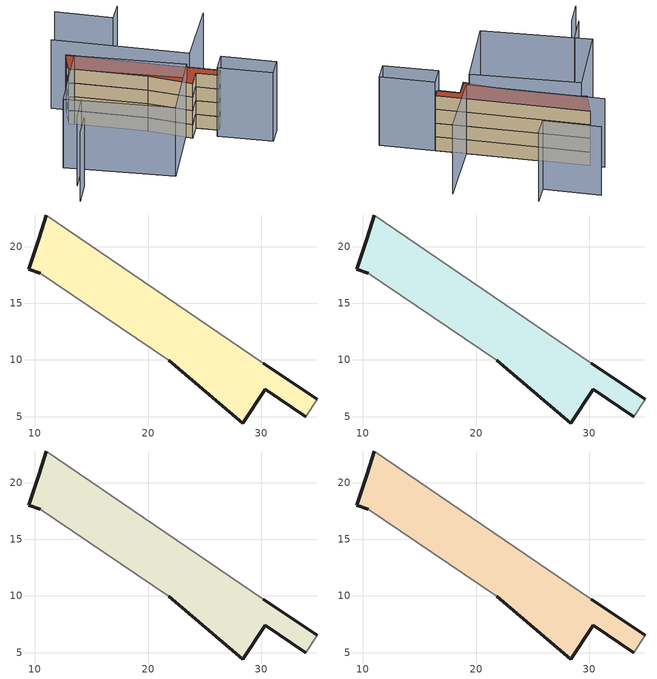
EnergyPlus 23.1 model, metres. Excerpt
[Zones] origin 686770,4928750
48478573da81f263_F0_whole
 floor ground (EU_floor_Construction): 33.93,5 34.91,6.51 30.16,9.72 11.01,22.79 10.37,20.79 9.48,18.02 10.46,17.63 21.81,9.95 28.35,4.43 30.33,7.4 z0
 wall outside (EU_wall_Construction): 30.16,9.72 34.91,6.51 / 33.93,5 30.33,7.4 28.35,4.43 21.81,9.95 / 10.46,17.63 9.48,18.02 10.37,20.79 11.01,22.79 z0:3
 wall adiabatic (EU_wall_Construction): 34.91,6.51 33.93,5 / 21.81,9.95 10.46,17.63 / 11.01,22.79 30.16,9.72 z0:3
48478573da81f263_F1_whole
 floor to 48478573da81f263_F0_whole (EU_floor_Construction): 33.93,5 34.91,6.51 30.16,9.72 11.01,22.79 10.37,20.79 9.48,18.02 10.46,17.63 21.81,9.95 28.35,4.43 30.33,7.4 z3
 wall outside (EU_wall_Construction): 30.16,9.72 34.91,6.51 / 33.93,5 30.33,7.4 28.35,4.43 21.81,9.95 / 10.46,17.63 9.48,18.02 10.37,20.79 11.01,22.79 z3:6
 wall adiabatic (EU_wall_Construction): 34.91,6.51 33.93,5 / 21.81,9.95 10.46,17.63 / 11.01,22.79 30.16,9.72 z3:6
48478573da81f263_F2_whole
 floor to 48478573da81f263_F1_whole (EU_floor_Construction): 33.93,5 34.91,6.51 30.16,9.72 11.01,22.79 10.37,20.79 9.48,18.02 10.46,17.63 21.81,9.95 28.35,4.43 30.33,7.4 z6
 wall outside (EU_wall_Construction): 30.16,9.72 34.91,6.51 / 33.93,5 30.33,7.4 28.35,4.43 21.81,9.95 / 10.46,17.63 9.48,18.02 10.37,20.79 11.01,22.79 z6:9
 wall adiabatic (EU_wall_Construction): 34.91,6.51 33.93,5 / 21.81,9.95 10.46,17.63 / 11.01,22.79 30.16,9.72 z6:9
48478573da81f263_F3_whole
 floor to 48478573da81f263_F2_whole (EU_floor_Construction): 33.93,5 34.91,6.51 30.16,9.72 11.01,22.79 10.37,20.79 9.48,18.02 10.46,17.63 21.81,9.95 28.35,4.43 30.33,7.4 z9
 wall outside (EU_wall_Construction): 30.16,9.72 34.91,6.51 / 33.93,5 30.33,7.4 28.35,4.43 21.81,9.95 / 10.46,17.63 9.48,18.02 10.37,20.79 11.01,22.79 z9:12
 wall adiabatic (EU_wall_Construction): 34.91,6.51 33.93,5 / 21.81,9.95 10.46,17.63 / 11.01,22.79 30.16,9.72 z9:12
 roof outside (EU_roof_Construction): 30.16,9.72 34.91,6.51 33.93,5 30.33,7.4 28.35,4.43 21.81,9.95 10.46,17.63 9.48,18.02 10.37,20.79 11.01,22.79 z12
shading: 0.89,-6.58 3.55,-2.32 / 2.44,-1.64 5.47,3.21 / 37.93,21.08 30.17,9.71 / 30.17,9.71 8.8,24.3 / 24.49,29.82 22.23,26.55 / 22.23,26.55 13.23,32.78 / 41.47,-2.51 32.76,3.28 / 32.76,3.28 34.91,6.51 / 34.91,6.51 43.62,0.72 / 43.62,0.72 41.47,-2.51 / 20.34,-6.05 2.6,4.93 / 2.6,4.93 10.46,17.63 / 10.46,17.63 28.2,6.65 / 28.2,6.65 20.34,-6.05 z0:15
[Building]
EU S2 Campaign: North Axis=0; Terrain=City; Solar Distribution=FullExterior
[Site:Location]
Bologna: Latitude=44.5; Longitude=11.25; Time Zone=1; Elevation=37
[SizingPeriod:WeatherFileDays]
AnnualSizingPeriod: Begin Month=1; Begin Day of Month=1; End Month=12; End Day of Month=31; Day of Week for Start Day=Monday; Use Weather File Daylight Saving Period=No; Use Weather File Rain and Snow Indicators=No
[MATERIAL]
EU_InternalMass_Material: Roughness=MediumRough; Thickness=0.1; Conductivity=1; Density=1800; Specific Heat=900; Thermal Absorptance=0.9; Solar Absorptance=0.7; Visible Absorptance=0.7
[MATERIAL:NOMASS] Roughness=MediumRough; Thermal Absorptance=0.9; Solar Absorptance=0.7; Visible Absorptance=0.7
Name | Thermal Resistance
EU_wall_NoMass | 0.937881
EU_roof_NoMass | 0.548572
EU_floor_NoMass | 0.71348
[CONSTRUCTION]
EU_wall_Construction: EU_wall_NoMass
EU_roof_Construction: EU_roof_NoMass
EU_floor_Construction: EU_floor_NoMass
EU_InternalMass_Construction: EU_InternalMass_Material
[ZONE] Type=1; Multiplier=1; Ceiling Height=autocalculate; Floor Area=autocalculate; Part of Total Floor Area=Yes
Name | Volume
48478573da81f263_F0_whole | 361.131
48478573da81f263_F1_whole; 48478573da81f263_F2_whole; 48478573da81f263_F3_whole | 361.129
[INTERNALMASS] Construction=EU_InternalMass_Construction; Surface Area=120.377
Name | Zone or ZoneList
48478573da81f263_F0_whole_EU_InternalMass | 48478573da81f263_F0_whole
48478573da81f263_F1_whole_EU_InternalMass | 48478573da81f263_F1_whole
48478573da81f263_F2_whole_EU_InternalMass | 48478573da81f263_F2_whole
48478573da81f263_F3_whole_EU_InternalMass | 48478573da81f263_F3_whole
[OTHEREQUIPMENT] Fuel Type=Electricity; Design Level Calculation Method=Watts/Area; Power per Zone Floor Area=1; Fraction Latent=0; Fraction Radiant=0; Fraction Lost=0; Carbon Dioxide Generation Rate=0; EndUse Subcategory=EU_Step8_InternalGains
Name | Zone or ZoneList or Space or SpaceList | Schedule
EU_Step8_InternalGain_48478573da81f263_F0_whole_f000 | 48478573da81f263_F0_whole | EU_Step8_GainSchedule_48478573da81f263_F0_whole_f000
EU_Step8_InternalGain_48478573da81f263_F1_whole_f000 | 48478573da81f263_F1_whole | EU_Step8_GainSchedule_48478573da81f263_F1_whole_f000
EU_Step8_InternalGain_48478573da81f263_F2_whole_f000 | 48478573da81f263_F2_whole | EU_Step8_GainSchedule_48478573da81f263_F2_whole_f000
EU_Step8_InternalGain_48478573da81f263_F3_whole_f000 | 48478573da81f263_F3_whole | EU_Step8_GainSchedule_48478573da81f263_F3_whole_f000
[ZONEVENTILATION:DESIGNFLOWRATE] Schedule=EU_AlwaysOn; Design Flow Rate Calculation Method=AirChanges/Hour; Air Changes per Hour=0.687892; Ventilation Type=Natural; Fan Pressure Rise=0; Fan Total Efficiency=1; Constant Term Coefficient=1; Temperature Term Coefficient=0; Velocity Term Coefficient=0; Velocity Squared Term Coefficient=0; Minimum Indoor Temperature=-100; Maximum Indoor Temperature=100; Delta Temperature=-100; Minimum Outdoor Temperature=-100; Maximum Outdoor Temperature=100; Maximum Wind Speed=40
Name | Zone or ZoneList or Space or SpaceList
EU_ConstantAir_48478573da81f263_F0_whole | 48478573da81f263_F0_whole
EU_ConstantAir_48478573da81f263_F1_whole | 48478573da81f263_F1_whole
EU_ConstantAir_48478573da81f263_F2_whole | 48478573da81f263_F2_whole
EU_ConstantAir_48478573da81f263_F3_whole | 48478573da81f263_F3_whole
[HVACTEMPLATE:THERMOSTAT] Constant Heating Setpoint=20; Constant Cooling Setpoint=50
EU_HeatOnly_48478573da81f263_F0_whole; EU_HeatOnly_48478573da81f263_F1_whole; EU_HeatOnly_48478573da81f263_F2_whole; EU_HeatOnly_48478573da81f263_F3_whole
[HVACTEMPLATE:ZONE:IDEALLOADSAIRSYSTEM] System Availability Schedule=EU_AlwaysOn; Maximum Heating Supply Air Temperature=50; Minimum Cooling Supply Air Temperature=13; Maximum Heating Supply Air Humidity Ratio=0.0156; Minimum Cooling Supply Air Humidity Ratio=0.0077; Heating Limit=NoLimit; Cooling Limit=NoLimit; Heating Availability Schedule=EU_AlwaysOn; Cooling Availability Schedule=EU_CoolingOff; Dehumidification Control Type=ConstantSensibleHeatRatio; Cooling Sensible Heat Ratio=0.7; Dehumidification Setpoint=60; Humidification Control Type=None; Humidification Setpoint=30; Outdoor Air Method=None; Outdoor Air Flow Rate per Person=0.00944; Outdoor Air Flow Rate per Zone Floor Area=0; Outdoor Air Flow Rate per Zone=0; Demand Controlled Ventilation Type=None; Outdoor Air Economizer Type=NoEconomizer; Heat Recovery Type=None; Sensible Heat Recovery Effectiveness=0.7; Latent Heat Recovery Effectiveness=0.65
Name | Template Thermostat
48478573da81f263_F0_whole | EU_HeatOnly_48478573da81f263_F0_whole
48478573da81f263_F1_whole | EU_HeatOnly_48478573da81f263_F1_whole
48478573da81f263_F2_whole | EU_HeatOnly_48478573da81f263_F2_whole
48478573da81f263_F3_whole | EU_HeatOnly_48478573da81f263_F3_whole
[SIZING:ZONE] Zone Cooling Design Supply Air Temperature Input Method=SupplyAirTemperature; Zone Cooling Design Supply Air Temperature=13; Zone Heating Design Supply Air Temperature Input Method=SupplyAirTemperature; Zone Heating Design Supply Air Temperature=50; Zone Cooling Design Supply Air Humidity Ratio=0.008; Zone Heating Design Supply Air Humidity Ratio=0.008; Cooling Design Air Flow Method=DesignDay; Cooling Design Air Flow Rate=0; Cooling Minimum Air Flow per Zone Floor Area=0.000762; Cooling Minimum Air Flow=0; Cooling Minimum Air Flow Fraction=0.2; Heating Design Air Flow Method=DesignDay; Heating Design Air Flow Rate=0; Heating Maximum Air Flow per Zone Floor Area=0.002032; Heating Maximum Air Flow=0.141576; Heating Maximum Air Flow Fraction=0.3; Account for Dedicated Outdoor Air System=No; Dedicated Outdoor Air System Control Strategy=NeutralSupplyAir; Dedicated Outdoor Air Low Setpoint Temperature for Design=autosize; Dedicated Outdoor Air High Setpoint Temperature for Design=autosize; Zone Load Sizing Method=Sensible Load Only No Latent Load; Zone Latent Cooling Design Supply Air Humidity Ratio Input Method=HumidityRatioDifference; Zone Cooling Design Supply Air Humidity Ratio Difference=0.005; Zone Latent Heating Design Supply Air Humidity Ratio Input Method=HumidityRatioDifference; Zone Humidification Design Supply Air Humidity Ratio Difference=0.005
48478573da81f263_F0_whole; 48478573da81f263_F1_whole; 48478573da81f263_F2_whole; 48478573da81f263_F3_whole
[SCHEDULE:CONSTANT]
Name | Hourly Value
EU_AlwaysOn | 1
EU_CoolingOff | 0
[SCHEDULE:FILE] Column Number=1; Rows to Skip at Top=0; Number of Hours of Data=8760; Column Separator=Comma; Interpolate to Timestep=No; Minutes per Item=60; Adjust Schedule for Daylight Savings=Yes
Name | File
EU_Step8_GainSchedule_48478573da81f263_F0_whole_f000 | ../../schedules/48478573da81f263/48478573da81f263_F0_whole_f000_gain.csv
EU_Step8_GainSchedule_48478573da81f263_F1_whole_f000 | ../../schedules/48478573da81f263/48478573da81f263_F1_whole_f000_gain.csv
EU_Step8_GainSchedule_48478573da81f263_F2_whole_f000 | ../../schedules/48478573da81f263/48478573da81f263_F2_whole_f000_gain.csv
EU_Step8_GainSchedule_48478573da81f263_F3_whole_f000 | ../../schedules/48478573da81f263/48478573da81f263_F3_whole_f000_gain.csv
